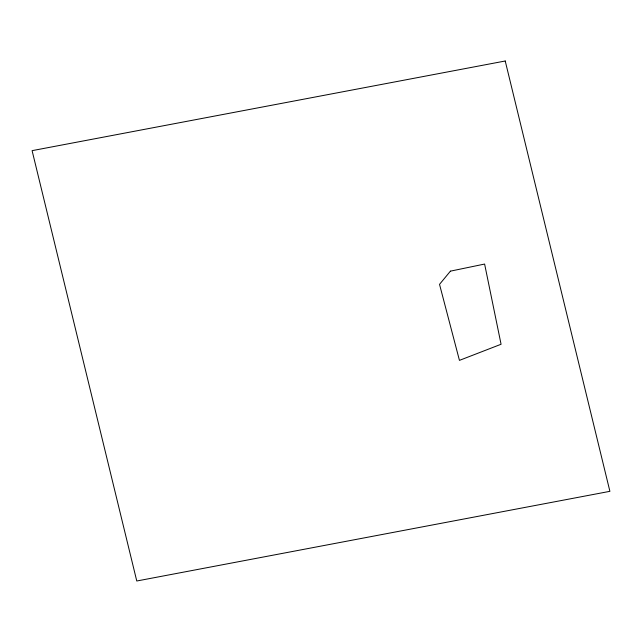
<?xml version="1.0" encoding="UTF-8"?>
<svg xmlns="http://www.w3.org/2000/svg" width="642" height="642" viewBox="0 0 642 642"><rect width="100%" height="100%" fill="white"/><g stroke="black" fill="none" stroke-linecap="round" stroke-linejoin="round"><path stroke-width="0.96" d="M450.419 271.149L439.529 284.358L459.447 360.371L501.073 344.264L484.614 264.055L450.419 271.149M505.23 60.998L32.1 150.653L136.77 581.002L609.9 491.331L505.23 60.998"/></g></svg>
